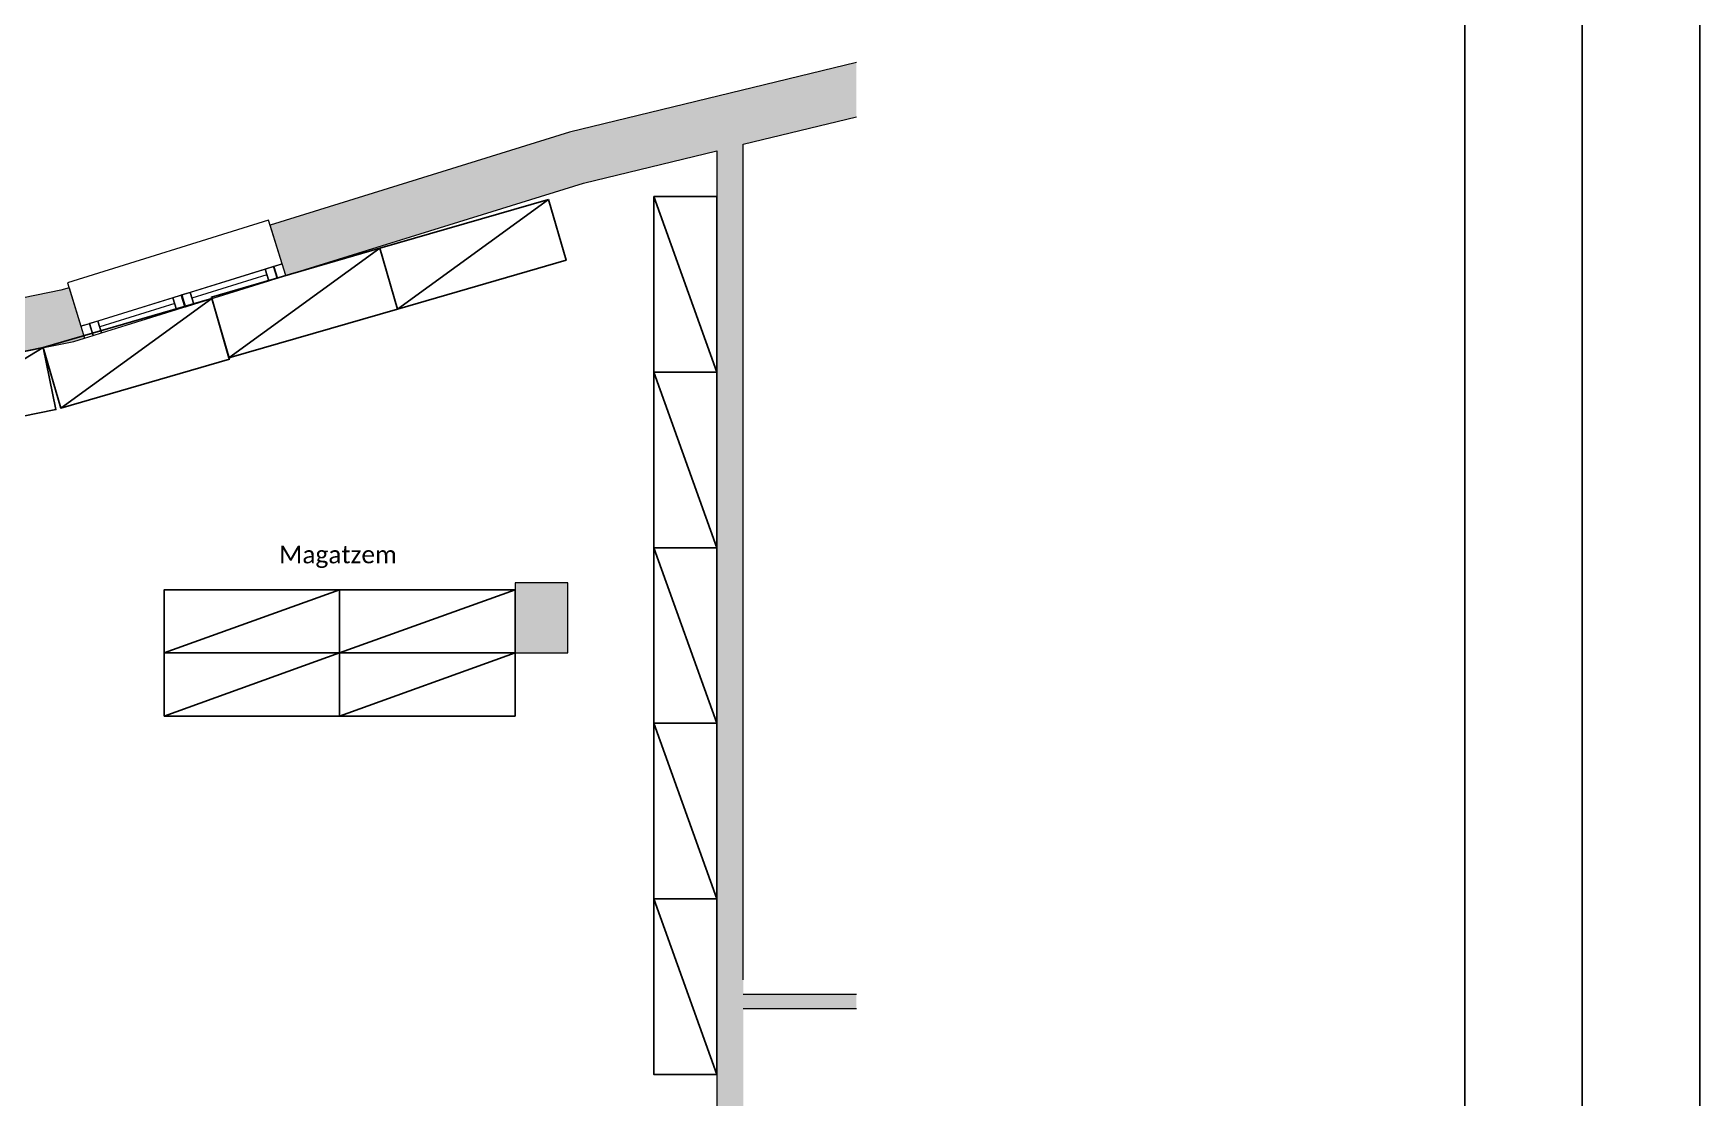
# Model space of a CAD drawing. Header units: metres. Extents: x 5207 to 27817, y 2812 to 34571.
# Drawn here: x 18319 to 27817, y 22781 to 28843 of the extents above; entities that cross this region are included whole.
import ezdxf

# ---------------------------------------------------------------- set-up
doc = ezdxf.new("R2010")
doc.units = ezdxf.units.M
doc.linetypes.add('CONTINUA', pattern=[0])
doc.layers.add('3201_Baixa distribució', color=7, linetype='CONTINUA', lineweight=18)
doc.layers.add('_Co TEXTO', color=7, linetype='Continuous', lineweight=13)
doc.layers.add('_Co MUEBLE NO CONCEP', color=181, linetype='Continuous')
doc.layers.add('_Co TABIQUERIA', color=3, linetype='Continuous')

msp = doc.modelspace()

# ---------------------------------------------------------------- hatches: boundary and pattern name
at = {"layer": '3201_Baixa distribució', "linetype": 'CONTINUA', "lineweight": 18, "transparency": 33554687}
for points in [[(23010.9, 28676.3), (21376.1, 28279.4), (21416.1, 28134.8), (23010.9, 28522)], [(23010.9, 28449.9), (21434.7, 28067.3), (21456, 27990.1), (23010.9, 28367.6)], [(21376.1, 28279.4), (19669.1, 27749.7), (19713.5, 27606.4), (21416.1, 28134.8)], [(22215.9, 22890.4), (22365.9, 22890.4), (22365.9, 28211), (22215.9, 28174.6)], [(21434.7, 28067.3), (19734.3, 27539.6), (19758, 27463.1), (21456, 27990.1)], [(19713.5, 27606.4), (19734.3, 27539.6), (19877.5, 27584), (19856.8, 27650.9)], [(18476.1, 27379.4), (16838.5, 27047.2), (16868.3, 26900.2), (18513.4, 27233.9)], [(18523, 27394), (18476.1, 27379.4), (18513.4, 27233.9), (18567.4, 27250.7)], [(18588.2, 27183.9), (18530.7, 27166), (18203.4, 27018), (18611.9, 27107.5)], [(18424.2, 27206.3), (18444.9, 27139.4), (18588.2, 27183.9), (18567.4, 27250.7)], [(23010.9, 23369.1), (22365.9, 23369.1), (22365.9, 23289.1), (23010.9, 23289.1)]]:
    msp.add_hatch(color=253, dxfattribs=at).paths.add_polyline_path(points)
at = {"layer": '3201_Baixa distribució', "linetype": 'CONTINUA', "lineweight": 15, "true_color": 0xababab, "transparency": 33554687}
for points in [[(23010.9, 28676.2), (21376.1, 28279.4), (21456, 27990.1), (23010.9, 28367.5)], [(22215.9, 28174.5), (22215.9, 20084.1), (22365.9, 20084.1), (22365.9, 28210.9)], [(21065.2, 25713.7), (21065.2, 25314.1), (21365.9, 25314.1), (21365.9, 25713.7)]]:
    msp.add_hatch(color=253, dxfattribs=at).paths.add_polyline_path(points)
h = msp.add_hatch(color=253, dxfattribs=at)
h.paths.add_polyline_path([(21376.1, 28279.4), (19669.1, 27749.7), (19758, 27463.1), (21456, 27990.1)])
h.paths.add_polyline_path([(18550.6, 27088.4), (18611.9, 27107.5), (18523, 27394), (18476.1, 27379.4)])
h = msp.add_hatch(color=253, dxfattribs=at)
h.paths.add_polyline_path([(18476.1, 27379.4), (16838.5, 27047.2), (16898.1, 26753.2), (18550.6, 27088.4)])
h.paths.add_polyline_path([(14192.4, 26510.3), (14252, 26216.3), (15428.1, 26454.9), (15368.4, 26748.9)])
h = msp.add_hatch(color=253, dxfattribs=at)
h.paths.add_polyline_path([(22365.9, 23289.1), (23010.9, 23289.1), (23010.9, 23303)])
h.paths.add_polyline_path([(22365.9, 23289.1), (22365.9, 23369.1), (23010.9, 23369.1), (23010.9, 23303)], flags=16)

# ---------------------------------------------------------------- linework, layer by layer
at = {"layer": '3201_Baixa distribució', "color": 42, "linetype": 'CONTINUA', "lineweight": 18, "true_color": 0xc89632, "transparency": 33554687}
for p, q in [((23010.9, 28676.2), (21376.1, 28279.4)), ((22365.9, 28210.9), (23010.9, 28367.5)), ((21376.1, 28279.4), (19669.1, 27749.7)), ((22365.9, 23451.4), (22365.9, 28210.9)), ((21456, 27990.1), (22215.9, 28174.5)), ((22215.9, 28174.5), (22215.9, 19827.2)), ((19758, 27463.1), (21456, 27990.1)), ((19737.2, 27530), (19669.1, 27749.7)), ((19651.1, 27466.6), (19223.7, 27334)), ((19758, 27463.1), (19737.2, 27530)), ((18476.1, 27379.4), (16838.5, 27047.2)), ((18523, 27394), (18476.1, 27379.4)), ((18523, 27394), (18591.1, 27174.3)), ((19125.4, 27303.5), (18698, 27170.8)), ((18591.1, 27174.3), (18611.9, 27107.5)), ((16898.1, 26753.2), (18550.6, 27088.4)), ((18550.6, 27088.4), (18611.9, 27107.5)), ((21065.2, 25713.7), (21065.2, 25314.1)), ((21365.9, 25713.7), (21065.2, 25713.7)), ((21365.9, 25314.1), (21365.9, 25713.7)), ((21065.2, 25314.1), (21365.9, 25314.1)), ((23010.9, 23369.1), (22365.9, 23369.1)), ((22365.9, 23289.1), (23010.9, 23289.1))]:
    msp.add_line(p, q, dxfattribs=at)
for points in [[(19737.2, 27530), (19660.2, 27778.3), (18514.1, 27422.6), (18591.1, 27174.3), (19737.2, 27530)], [(19213.4, 27367.4), (19234.1, 27300.6), (19661.5, 27433.2), (19640.8, 27500.1), (19213.4, 27367.4)], [(19640.8, 27500.1), (19213.4, 27367.4), (19234.1, 27300.6), (19661.5, 27433.2), (19640.8, 27500.1)], [(19709.3, 27448), (19688.5, 27514.9), (19640.8, 27500.1), (19661.5, 27433.2), (19709.3, 27448)], [(19688.5, 27514.9), (19709.3, 27448), (19710.2, 27448.3), (19689.5, 27515.2), (19688.5, 27514.9)], [(19737.2, 27530), (19689.5, 27515.2), (19710.2, 27448.3), (19758, 27463.1), (19737.2, 27530)], [(19183.5, 27284.9), (19162.8, 27351.7), (19115, 27336.9), (19135.7, 27270), (19183.5, 27284.9)], [(19162.8, 27351.7), (19183.5, 27284.9), (19186.4, 27285.7), (19165.6, 27352.6), (19162.8, 27351.7)], [(19213.4, 27367.4), (19165.6, 27352.6), (19186.4, 27285.7), (19234.1, 27300.6), (19213.4, 27367.4)], [(18687.6, 27204.3), (18708.4, 27137.4), (19135.7, 27270), (19115, 27336.9), (18687.6, 27204.3)], [(19115, 27336.9), (18687.6, 27204.3), (18708.4, 27137.4), (19135.7, 27270), (19115, 27336.9)], [(18638.9, 27189.1), (18591.1, 27174.3), (18611.9, 27107.5), (18659.6, 27122.3), (18638.9, 27189.1)], [(18659.6, 27122.3), (18660.6, 27122.6), (18639.9, 27189.4), (18638.9, 27189.1), (18659.6, 27122.3)], [(18687.6, 27204.3), (18639.9, 27189.4), (18660.6, 27122.6), (18708.4, 27137.4), (18687.6, 27204.3)]]:
    msp.add_lwpolyline(points, dxfattribs=at)
at = {"layer": '_Co MUEBLE NO CONCEP'}
for points in [[(21255.3, 27896.5), (20294.7, 27618.5), (20394.8, 27272.7), (21355.4, 27550.7)], [(21855.9, 27913.4), (21855.9, 26913.4), (22215.9, 26913.4), (22215.9, 27913.4)], [(20294.7, 27618.5), (19334.1, 27340.5), (19434.2, 26994.7), (20394.8, 27272.7)], [(19336.5, 27332.3), (18375.9, 27054.3), (18476, 26708.5), (19436.6, 26986.5)], [(18376.3, 27053.1), (17396.3, 26854.2), (17467.8, 26501.4), (18447.9, 26700.3)], [(21855.9, 26913.4), (21855.9, 25913.4), (22215.9, 25913.4), (22215.9, 26913.4)], [(21855.9, 25913.4), (21855.9, 24913.4), (22215.9, 24913.4), (22215.9, 25913.4)], [(19065.2, 25314.1), (20065.2, 25314.1), (20065.2, 25674.1), (19065.2, 25674.1)], [(20065.2, 25314.1), (21065.2, 25314.1), (21065.2, 25674.1), (20065.2, 25674.1)], [(19065.2, 24954.1), (20065.2, 24954.1), (20065.2, 25314.1), (19065.2, 25314.1)], [(20065.2, 24954.1), (21065.2, 24954.1), (21065.2, 25314.1), (20065.2, 25314.1)], [(21855.9, 24913.4), (21855.9, 23913.4), (22215.9, 23913.4), (22215.9, 24913.4)], [(21855.9, 23913.4), (21855.9, 22913.4), (22215.9, 22913.4), (22215.9, 23913.4)]]:
    msp.add_lwpolyline(points, close=True, dxfattribs=at)
for points in [[(20394.8, 27272.7), (21255.3, 27896.5)], [(22215.9, 26913.4), (21855.9, 27913.4)], [(19434.2, 26994.7), (20294.7, 27618.5)], [(18476, 26708.5), (19336.5, 27332.3)], [(17467.8, 26501.4), (18376.3, 27053.1)], [(22215.9, 25913.4), (21855.9, 26913.4)], [(22215.9, 24913.4), (21855.9, 25913.4)], [(20065.2, 25674.1), (19065.2, 25314.1)], [(21065.2, 25674.1), (20065.2, 25314.1)], [(20065.2, 25314.1), (19065.2, 24954.1)], [(21065.2, 25314.1), (20065.2, 24954.1)], [(22215.9, 23913.4), (21855.9, 24913.4)], [(22215.9, 22913.4), (21855.9, 23913.4)]]:
    msp.add_lwpolyline(points, dxfattribs=at)
at = {"layer": '_Co TABIQUERIA'}
for points in [[(5207, 34571), (27816.5, 34571), (27816.5, 2812), (5207, 2812)], [(5875.9, 33902.1), (27147.7, 33902.1), (27147.7, 3480.9), (5875.9, 3480.9)], [(6544.7, 33233.3), (26478.8, 33233.3), (26478.8, 4149.7), (6544.7, 4149.7)]]:
    msp.add_lwpolyline(points, close=True, dxfattribs=at)

# ---------------------------------------------------------------- texts
at = {"layer": '_Co TEXTO', "insert": (19719.6, 25924.4), "char_height": 100, "attachment_point": 1}
msp.add_mtext_dynamic_manual_height_columns('{\\fCalibri|b0|i0|c0|p34;Magatzem}', width=4560.621, gutter_width=12.5, heights=[0], dxfattribs=at)

doc.saveas('drawing.dxf')
